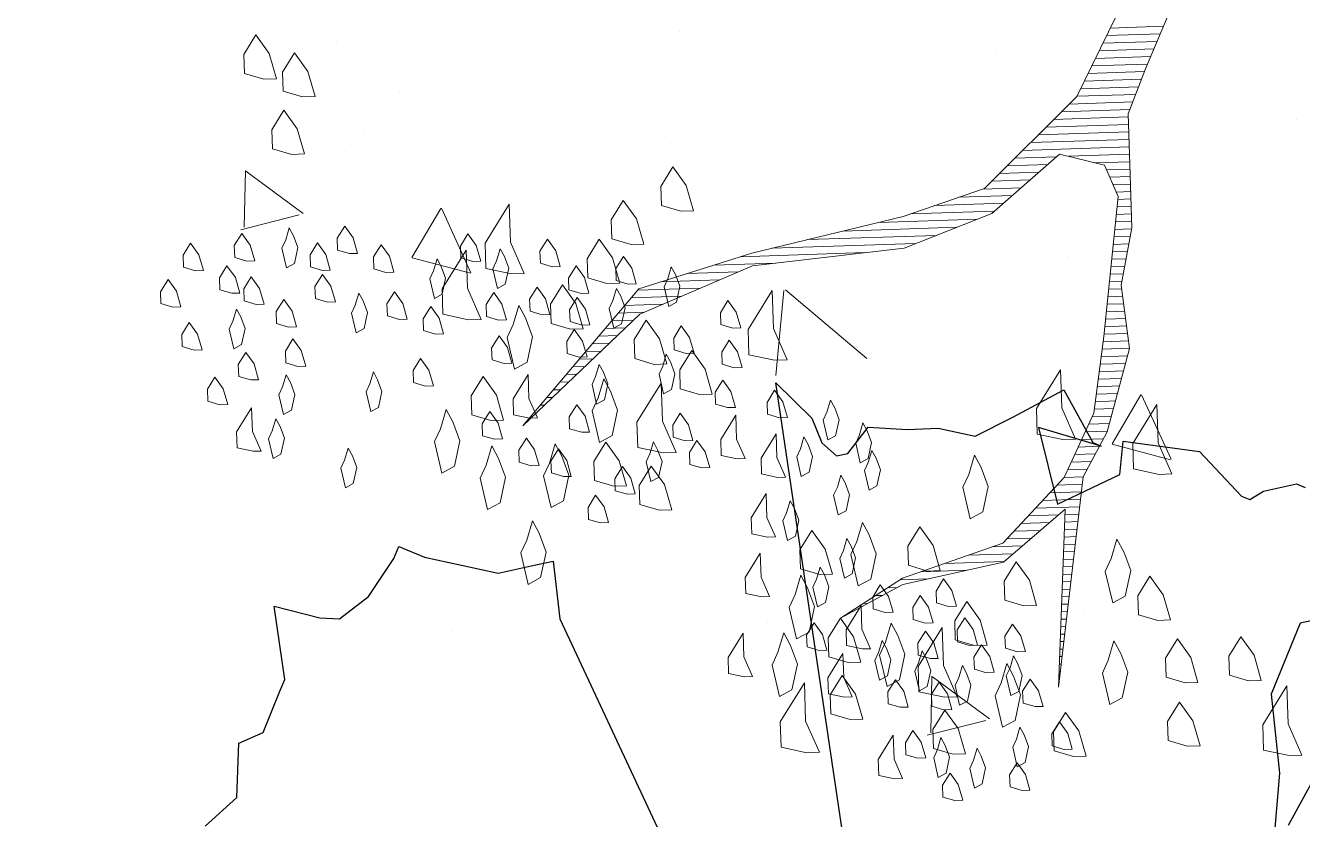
# Model space of a CAD drawing. Header units: millimetres. Extents: x 111 to 1506, y 14 to 566.
# Drawn here: x 238.328 to 239.52, y 185.726 to 186.467 of the extents above; entities that cross this region are included whole.
import ezdxf

# ---------------------------------------------------------------- set-up
doc = ezdxf.new("R2010")
doc.units = ezdxf.units.MM
doc.layers.add('ARBOLES', color=78, linetype='Continuous', lineweight=5)
doc.layers.add('G', color=254, linetype='Continuous', lineweight=5)
doc.layers.add('fer', color=8, linetype='Continuous')

# ---------------------------------------------------------------- blocks, each defined once
blk = doc.blocks.new('*X16')
at = {"color": 0}
for p, q in [((17.5821, 16.15), (17.6535, 16.15)), ((17.5714, 16.13), (17.6443, 16.13)), ((17.5768, 16.14), (17.6489, 16.14)), ((17.5608, 16.11), (17.635, 16.11)), ((17.5661, 16.12), (17.6396, 16.12)), ((17.5554, 16.1), (17.6304, 16.1)), ((17.5448, 16.08), (17.6216, 16.08)), ((17.5501, 16.09), (17.6259, 16.09)), ((17.5341, 16.06), (17.6131, 16.06)), ((17.5394, 16.07), (17.6174, 16.07)), ((17.5234, 16.05), (17.6088, 16.05)), ((17.502, 16.03), (17.6021, 16.03)), ((17.5127, 16.04), (17.6045, 16.04)), ((17.4806, 16.01), (17.6021, 16.01)), ((17.4913, 16.02), (17.6021, 16.02)), ((17.4591, 15.99), (17.6021, 15.99)), ((17.4698, 16), (17.6021, 16)), ((17.4484, 15.98), (17.5044, 15.98)), ((17.5206, 15.98), (17.6021, 15.98)), ((17.427, 15.96), (17.4799, 15.96)), ((17.4377, 15.97), (17.4922, 15.97)), ((17.5556, 15.97), (17.6021, 15.97)), ((17.5707, 15.96), (17.6021, 15.96)), ((17.4036, 15.94), (17.4555, 15.94)), ((17.4163, 15.95), (17.4677, 15.95)), ((17.5747, 15.95), (17.6021, 15.95)), ((17.5787, 15.94), (17.6021, 15.94)), ((17.3711, 15.93), (17.4433, 15.93)), ((17.5827, 15.93), (17.6021, 15.93)), ((17.3061, 15.91), (17.4188, 15.91)), ((17.3386, 15.92), (17.431, 15.92)), ((17.5832, 15.91), (17.6021, 15.91)), ((17.5846, 15.92), (17.6021, 15.92)), ((17.2149, 15.89), (17.3677, 15.89)), ((17.2629, 15.9), (17.3957, 15.9)), ((17.5805, 15.89), (17.6021, 15.89)), ((17.5819, 15.9), (17.6021, 15.9)), ((17.1189, 15.87), (17.3117, 15.87)), ((17.1669, 15.88), (17.3397, 15.88)), ((17.5778, 15.87), (17.5996, 15.87)), ((17.5791, 15.88), (17.6018, 15.88)), ((17.0761, 15.86), (17.2435, 15.86)), ((17.5764, 15.86), (17.5974, 15.86)), ((17.0041, 15.84), (17.0729, 15.84)), ((17.0401, 15.85), (17.1235, 15.85)), ((17.5737, 15.84), (17.5929, 15.84)), ((17.575, 15.85), (17.5951, 15.85)), ((16.9371, 15.82), (17.0215, 15.82)), ((16.9681, 15.83), (17.0472, 15.83)), ((17.5709, 15.82), (17.5885, 15.82)), ((17.5723, 15.83), (17.5907, 15.83)), ((16.9281, 15.81), (16.9958, 15.81)), ((17.5696, 15.81), (17.5863, 15.81)), ((16.91, 15.79), (16.9444, 15.79)), ((16.919, 15.8), (16.9701, 15.8)), ((17.5669, 15.79), (17.5866, 15.79)), ((17.5682, 15.8), (17.5856, 15.8)), ((16.8919, 15.77), (16.9189, 15.77)), ((16.9009, 15.78), (16.9301, 15.78)), ((17.5641, 15.77), (17.5886, 15.77)), ((17.5655, 15.78), (17.5876, 15.78)), ((16.8738, 15.75), (16.8965, 15.75)), ((16.8829, 15.76), (16.9077, 15.76)), ((17.5614, 15.75), (17.5906, 15.75)), ((17.5628, 15.76), (17.5896, 15.76)), ((16.8648, 15.74), (16.8853, 15.74)), ((17.56, 15.74), (17.5916, 15.74)), ((16.8467, 15.72), (16.863, 15.72)), ((16.8557, 15.73), (16.8742, 15.73)), ((17.5568, 15.72), (17.5936, 15.72)), ((17.5585, 15.73), (17.5926, 15.73)), ((16.8286, 15.7), (16.8406, 15.7)), ((16.8376, 15.71), (16.8518, 15.71)), ((17.5535, 15.7), (17.5875, 15.7)), ((17.5551, 15.71), (17.5906, 15.71)), ((16.8195, 15.69), (16.8295, 15.69)), ((17.5518, 15.69), (17.5844, 15.69)), ((16.8014, 15.67), (16.8071, 15.67)), ((16.8105, 15.68), (16.8183, 15.68)), ((17.5485, 15.67), (17.5783, 15.67)), ((17.5501, 15.68), (17.5814, 15.68)), ((16.7833, 15.65), (16.7848, 15.65)), ((16.7924, 15.66), (16.7959, 15.66)), ((17.5451, 15.65), (17.5721, 15.65)), ((17.5468, 15.66), (17.5752, 15.66)), ((17.5402, 15.63), (17.566, 15.63)), ((17.5435, 15.64), (17.5691, 15.64)), ((17.5352, 15.62), (17.5629, 15.62)), ((17.5252, 15.6), (17.5543, 15.6)), ((17.5302, 15.61), (17.5598, 15.61)), ((17.5152, 15.58), (17.5429, 15.58)), ((17.5202, 15.59), (17.5486, 15.59)), ((17.5102, 15.57), (17.5372, 15.57)), ((17.5002, 15.55), (17.5257, 15.55)), ((17.5052, 15.56), (17.5315, 15.56)), ((17.4803, 15.53), (17.5226, 15.53)), ((17.4903, 15.54), (17.5241, 15.54)), ((17.4603, 15.51), (17.5196, 15.51)), ((17.4703, 15.52), (17.5211, 15.52)), ((17.4503, 15.5), (17.4911, 15.5)), ((17.4996, 15.5), (17.5181, 15.5)), ((17.4303, 15.48), (17.4661, 15.48)), ((17.4403, 15.49), (17.4786, 15.49)), ((17.4981, 15.48), (17.515, 15.48)), ((17.4988, 15.49), (17.5165, 15.49)), ((17.4, 15.46), (17.4411, 15.46)), ((17.4203, 15.47), (17.4536, 15.47)), ((17.4967, 15.46), (17.512, 15.46)), ((17.4974, 15.47), (17.5135, 15.47)), ((17.368, 15.45), (17.4286, 15.45)), ((17.496, 15.45), (17.5105, 15.45)), ((17.304, 15.43), (17.3661, 15.43)), ((17.336, 15.44), (17.4161, 15.44)), ((17.4946, 15.43), (17.5074, 15.43)), ((17.4953, 15.44), (17.509, 15.44)), ((17.2587, 15.41), (17.2717, 15.41)), ((17.2754, 15.42), (17.3128, 15.42)), ((17.4931, 15.41), (17.5044, 15.41)), ((17.4938, 15.42), (17.5059, 15.42)), ((17.2254, 15.39), (17.2317, 15.39)), ((17.242, 15.4), (17.2517, 15.4)), ((17.4917, 15.39), (17.5014, 15.39)), ((17.4924, 15.4), (17.5029, 15.4)), ((17.2087, 15.38), (17.2117, 15.38)), ((17.491, 15.38), (17.4999, 15.38)), ((17.4896, 15.36), (17.4968, 15.36)), ((17.4903, 15.37), (17.4984, 15.37)), ((17.4881, 15.34), (17.4938, 15.34)), ((17.4888, 15.35), (17.4953, 15.35)), ((17.4874, 15.33), (17.4923, 15.33)), ((17.486, 15.31), (17.4893, 15.31)), ((17.4867, 15.32), (17.4908, 15.32)), ((17.4846, 15.29), (17.4862, 15.29)), ((17.4853, 15.3), (17.4877, 15.3)), ((17.4831, 15.27), (17.4832, 15.27)), ((17.4838, 15.28), (17.4847, 15.28))]:
    blk.add_line(p, q, dxfattribs=at)
blk = doc.blocks.new('E1E')
at = {"layer": 'ARBOLES', "ltscale": 0.2}
for p, q in [((96.0598, 59.5667), (96.0598, 59.5667)), ((96.122, 59.5391), (96.122, 59.5391)), ((96.1796, 59.5223), (96.1796, 59.5223)), ((95.6009, 59.4784), (95.6009, 59.4784)), ((95.5845, 59.4467), (95.5298, 59.4067)), ((95.6045, 59.3832), (95.5819, 59.4428)), ((95.6038, 59.3838), (95.5266, 59.4035)), ((95.7975, 59.3971), (95.7975, 59.3971)), ((95.7699, 59.3841), (95.7699, 59.3841)), ((96.2691, 59.314), (96.2691, 59.314)), ((95.473, 59.2552), (95.473, 59.2552)), ((95.4361, 59.2211), (95.4361, 59.2211)), ((95.857, 59.2206), (95.857, 59.2206)), ((96.5118, 59.2106), (96.4571, 59.1706)), ((96.5318, 59.147), (96.5092, 59.2067)), ((96.3217, 59.1674), (96.2544, 59.159)), ((96.3128, 59.1041), (96.322, 59.1672)), ((96.5311, 59.1477), (96.4538, 59.1674)), ((96.3122, 59.1036), (96.2542, 59.1583)), ((95.9214, 59.0448), (95.8936, 59.1364)), ((95.4933, 59.1143), (95.4933, 59.1143)), ((95.92, 59.0432), (95.8063, 59.0804)), ((95.5148, 59.066), (95.4476, 59.0575)), ((95.506, 59.0027), (95.5152, 59.0658)), ((96.4334, 59.0761), (96.4334, 59.0761)), ((95.5054, 59.0022), (95.4473, 59.0568)), ((96.4248, 59.0542), (96.4248, 59.0542)), ((95.9008, 59.0394), (95.9008, 59.0394)), ((95.9924, 59.0443), (95.9924, 59.0443)), ((96.4042, 59.0005), (96.4042, 59.0005)), ((96.4916, 58.9742), (96.4916, 58.9742)), ((95.8256, 58.9566), (95.8256, 58.9566)), ((96.1089, 58.9342), (96.1089, 58.9342)), ((95.6403, 58.8897), (95.6403, 58.8897)), ((96.1395, 58.8197), (96.1395, 58.8197)), ((95.7844, 58.7923), (95.7844, 58.7923)), ((95.801, 58.7086), (95.801, 58.7086)), ((95.4599, 58.6504), (95.4599, 58.6504))]:
    blk.add_line(p, q, dxfattribs=at)
for points in [[(95.5999, 59.5058), (95.618, 59.509), (95.6252, 59.4927), (95.6198, 59.4611), (95.609, 59.4855), (95.5918, 59.5022)], [(95.7024, 59.5158), (95.7313, 59.5209), (95.7429, 59.4949), (95.7343, 59.4442), (95.7169, 59.4833), (95.6894, 59.51)], [(95.5281, 59.503), (95.5421, 59.5044), (95.5475, 59.4922), (95.5448, 59.4764), (95.5313, 59.485), (95.52, 59.4994)], [(95.5259, 59.4533), (95.5263, 59.4633), (95.5132, 59.4818), (95.5069, 59.4741), (95.51, 59.456), (95.5195, 59.4456), (95.5272, 59.4393)], [(95.5679, 59.4574), (95.5683, 59.4674), (95.5552, 59.4859), (95.5489, 59.4782), (95.5521, 59.4601), (95.5615, 59.4497), (95.5692, 59.4434)], [(95.4626, 59.4641), (95.4766, 59.4655), (95.482, 59.4533), (95.4793, 59.4375), (95.4658, 59.4461), (95.4545, 59.4605)], [(95.5846, 59.4746), (95.5986, 59.476), (95.604, 59.4638), (95.6013, 59.448), (95.5877, 59.4565), (95.5764, 59.471)], [(95.6714, 59.463), (95.6938, 59.4652), (95.7025, 59.4457), (95.6981, 59.4204), (95.6764, 59.4341), (95.6584, 59.4572)], [(95.7748, 59.4233), (95.7755, 59.4392), (95.7545, 59.4688), (95.7444, 59.4565), (95.7495, 59.4276), (95.7647, 59.411), (95.7769, 59.4009)], [(95.7992, 59.463), (95.8172, 59.4662), (95.8245, 59.4499), (95.8191, 59.4183), (95.8082, 59.4427), (95.791, 59.4594)], [(95.5499, 59.4557), (95.5723, 59.4579), (95.581, 59.4384), (95.5767, 59.413), (95.555, 59.4268), (95.5369, 59.4499)], [(96.0834, 59.4127), (96.0842, 59.4286), (96.0632, 59.4582), (96.0531, 59.4459), (96.0581, 59.417), (96.0733, 59.4004), (96.0856, 59.3903)], [(95.4902, 59.4131), (95.4906, 59.423), (95.4775, 59.4416), (95.4712, 59.4339), (95.4744, 59.4158), (95.4839, 59.4054), (95.4916, 59.3991)], [(95.6867, 59.4421), (95.7048, 59.4453), (95.712, 59.4291), (95.7066, 59.3974), (95.6957, 59.4218), (95.6786, 59.4385)], [(96.4055, 59.4359), (96.4235, 59.439), (96.4308, 59.4228), (96.4254, 59.3912), (96.4145, 59.4155), (96.3973, 59.4323)], [(95.6244, 59.429), (95.6384, 59.4304), (95.6438, 59.4182), (95.6411, 59.4024), (95.6275, 59.4109), (95.6162, 59.4254)], [(96.3065, 59.4064), (96.307, 59.4164), (96.2939, 59.4349), (96.2876, 59.4272), (96.2907, 59.4091), (96.3002, 59.3988), (96.3079, 59.3924)], [(96.3942, 59.4065), (96.3946, 59.4164), (96.3815, 59.435), (96.3752, 59.4273), (96.3784, 59.4092), (96.3879, 59.3988), (96.3956, 59.3925)], [(95.4235, 59.4072), (95.4459, 59.4093), (95.4545, 59.3898), (95.4502, 59.3645), (95.4285, 59.3782), (95.4104, 59.4014)], [(95.5778, 59.4132), (95.5918, 59.4145), (95.5973, 59.4023), (95.5946, 59.3865), (95.581, 59.3951), (95.5697, 59.4095)], [(95.6671, 59.3676), (95.6678, 59.3835), (95.6468, 59.4131), (95.6367, 59.4008), (95.6418, 59.3719), (95.657, 59.3553), (95.6693, 59.3452)], [(95.67, 59.3811), (95.6705, 59.3911), (95.6574, 59.4096), (95.651, 59.4019), (95.6542, 59.3838), (95.6637, 59.3735), (95.6714, 59.3671)], [(95.6974, 59.4045), (95.7198, 59.4066), (95.7285, 59.3871), (95.7242, 59.3618), (95.7025, 59.3755), (95.6844, 59.3987)], [(95.436, 59.4036), (95.45, 59.4049), (95.4554, 59.3927), (95.4527, 59.3769), (95.4392, 59.3855), (95.4279, 59.4)], [(95.5297, 59.361), (95.5305, 59.3769), (95.5095, 59.4065), (95.4994, 59.3942), (95.5044, 59.3653), (95.5196, 59.3487), (95.5319, 59.3386)], [(95.5761, 59.3734), (95.5765, 59.3833), (95.5634, 59.4019), (95.5571, 59.3942), (95.5602, 59.3761), (95.5697, 59.3657), (95.5774, 59.3594)], [(95.5825, 59.4), (95.6114, 59.4051), (95.623, 59.3791), (95.6143, 59.3285), (95.597, 59.3675), (95.5695, 59.3942)], [(95.6239, 59.3752), (95.6244, 59.3852), (95.6113, 59.4037), (95.605, 59.396), (95.6081, 59.3779), (95.6176, 59.3676), (95.6253, 59.3612)], [(95.7328, 59.4042), (95.7468, 59.4056), (95.7522, 59.3934), (95.7495, 59.3776), (95.736, 59.3862), (95.7247, 59.4006)], [(95.7813, 59.3561), (95.782, 59.372), (95.761, 59.4016), (95.7509, 59.3893), (95.756, 59.3604), (95.7712, 59.3438), (95.7835, 59.3337)], [(96.1572, 59.352), (96.1579, 59.3679), (96.1369, 59.3975), (96.1268, 59.3852), (96.1319, 59.3563), (96.1471, 59.3397), (96.1594, 59.3296)], [(96.4597, 59.4016), (96.4737, 59.4029), (96.4791, 59.3907), (96.4764, 59.3749), (96.4629, 59.3835), (96.4516, 59.398)], [(95.6881, 59.3843), (95.7062, 59.3875), (95.7134, 59.3712), (95.708, 59.3396), (95.6971, 59.364), (95.68, 59.3807)], [(96.2201, 59.3333), (96.2208, 59.3492), (96.1999, 59.3788), (96.1897, 59.3665), (96.1948, 59.3376), (96.21, 59.321), (96.2223, 59.3108)], [(96.4019, 59.3564), (96.4024, 59.3663), (96.3892, 59.3848), (96.3829, 59.3771), (96.3861, 59.3591), (96.3956, 59.3487), (96.4033, 59.3424)], [(95.4844, 59.3715), (95.4984, 59.3729), (95.5038, 59.3607), (95.5011, 59.3449), (95.4875, 59.3535), (95.4762, 59.3679)], [(95.5268, 59.3417), (95.5273, 59.3517), (95.5142, 59.3702), (95.5079, 59.3625), (95.511, 59.3444), (95.5205, 59.3341), (95.5282, 59.3277)], [(95.6136, 59.3657), (95.6276, 59.3671), (95.633, 59.3549), (95.6303, 59.3391), (95.6167, 59.3477), (95.6054, 59.3621)], [(95.815, 59.3727), (95.8331, 59.3758), (95.8404, 59.3596), (95.835, 59.328), (95.8241, 59.3523), (95.8069, 59.369)], [(96.0138, 59.3638), (96.0278, 59.3651), (96.0333, 59.3529), (96.0306, 59.3371), (96.017, 59.3457), (96.0057, 59.3601)], [(96.0922, 59.323), (96.0929, 59.3389), (96.0719, 59.3686), (96.0618, 59.3563), (96.0669, 59.3274), (96.0821, 59.3107), (96.0944, 59.3006)], [(96.438, 59.3627), (96.452, 59.3641), (96.4575, 59.3519), (96.4548, 59.3361), (96.4412, 59.3446), (96.4299, 59.3591)], [(95.3093, 59.3485), (95.3317, 59.3507), (95.3404, 59.3312), (95.3361, 59.3059), (95.3144, 59.3196), (95.2963, 59.3427)], [(95.5494, 59.3567), (95.5634, 59.358), (95.5689, 59.3458), (95.5662, 59.33), (95.5526, 59.3386), (95.5413, 59.353)], [(95.7654, 59.3311), (95.7658, 59.341), (95.7527, 59.3595), (95.7464, 59.3518), (95.7496, 59.3338), (95.7591, 59.3234), (95.7667, 59.3171)], [(96.5094, 59.3555), (96.5234, 59.3569), (96.5289, 59.3447), (96.5262, 59.3289), (96.5126, 59.3375), (96.5013, 59.3519)], [(95.4279, 59.2922), (95.4286, 59.3081), (95.4076, 59.3377), (95.3975, 59.3255), (95.4026, 59.2965), (95.4178, 59.2799), (95.4301, 59.2698)], [(95.5731, 59.3335), (95.5955, 59.3357), (95.6042, 59.3162), (95.5999, 59.2909), (95.5782, 59.3046), (95.5601, 59.3277)], [(95.5783, 59.3355), (95.5923, 59.3368), (95.5978, 59.3246), (95.5951, 59.3088), (95.5815, 59.3174), (95.5702, 59.3318)], [(95.68, 59.3369), (95.694, 59.3382), (95.6994, 59.3261), (95.6967, 59.3102), (95.6832, 59.3188), (95.6719, 59.3333)], [(96.3125, 59.3165), (96.3129, 59.3265), (96.2998, 59.345), (96.2935, 59.3373), (96.2967, 59.3192), (96.3062, 59.3089), (96.3138, 59.3025)], [(96.4815, 59.309), (96.4819, 59.3189), (96.4688, 59.3374), (96.4625, 59.3297), (96.4656, 59.3117), (96.4751, 59.3013), (96.4828, 59.295)], [(95.5259, 59.3219), (95.54, 59.3232), (95.5454, 59.311), (95.5427, 59.2952), (95.5291, 59.3038), (95.5178, 59.3182)], [(95.6339, 59.331), (95.6479, 59.3323), (95.6534, 59.3201), (95.6507, 59.3043), (95.6371, 59.3129), (95.6258, 59.3274)], [(95.7394, 59.2751), (95.7402, 59.291), (95.7192, 59.3206), (95.7091, 59.3083), (95.7141, 59.2794), (95.7293, 59.2628), (95.7416, 59.2527)], [(95.764, 59.325), (95.7864, 59.3272), (95.7951, 59.3077), (95.7908, 59.2824), (95.7691, 59.2961), (95.751, 59.3192)], [(95.9584, 59.3258), (95.9809, 59.328), (95.9895, 59.3085), (95.9852, 59.2832), (95.9635, 59.2969), (95.9454, 59.3201)], [(95.998, 59.3226), (96.0121, 59.324), (96.0175, 59.3118), (96.0148, 59.296), (96.0012, 59.3046), (95.9899, 59.319)], [(96.0156, 59.3201), (96.038, 59.3223), (96.0467, 59.3028), (96.0423, 59.2775), (96.0206, 59.2912), (96.0025, 59.3143)], [(96.0721, 59.3313), (96.0861, 59.3326), (96.0916, 59.3205), (96.0889, 59.3046), (96.0753, 59.3132), (96.064, 59.3277)], [(96.1101, 59.3336), (96.1241, 59.3349), (96.1295, 59.3227), (96.1268, 59.3069), (96.1133, 59.3155), (96.1019, 59.3299)], [(96.1593, 59.3214), (96.1733, 59.3228), (96.1788, 59.3106), (96.1761, 59.2948), (96.1625, 59.3033), (96.1512, 59.3178)], [(96.3947, 59.3288), (96.4087, 59.3302), (96.4141, 59.318), (96.4114, 59.3022), (96.3979, 59.3107), (96.3866, 59.3252)], [(96.5497, 59.3199), (96.5637, 59.3212), (96.5691, 59.309), (96.5664, 59.2932), (96.5528, 59.3018), (96.5415, 59.3162)], [(95.1994, 59.3152), (95.2283, 59.3203), (95.2399, 59.2943), (95.2313, 59.2436), (95.2139, 59.2827), (95.1864, 59.3094)], [(95.7496, 59.2899), (95.75, 59.2999), (95.7369, 59.3184), (95.7306, 59.3107), (95.7338, 59.2926), (95.7433, 59.2823), (95.751, 59.2759)], [(95.8341, 59.3081), (95.8521, 59.3112), (95.8594, 59.295), (95.854, 59.2634), (95.8431, 59.2878), (95.8259, 59.3045)], [(95.6168, 59.3039), (95.6308, 59.3052), (95.6362, 59.293), (95.6335, 59.2772), (95.6199, 59.2858), (95.6086, 59.3002)], [(95.8246, 59.2746), (95.825, 59.2846), (95.8119, 59.3031), (95.8056, 59.2954), (95.8088, 59.2773), (95.8183, 59.267), (95.826, 59.2606)], [(95.9918, 59.2711), (95.9922, 59.2811), (95.9791, 59.2996), (95.9728, 59.2919), (95.9759, 59.2738), (95.9854, 59.2635), (95.9931, 59.2571)], [(96.171, 59.3036), (96.1934, 59.3058), (96.2021, 59.2863), (96.1978, 59.261), (96.1761, 59.2747), (96.158, 59.2978)], [(96.2538, 59.2953), (96.2678, 59.2966), (96.2732, 59.2844), (96.2705, 59.2686), (96.2569, 59.2772), (96.2456, 59.2916)], [(96.4209, 59.2918), (96.4349, 59.2931), (96.4404, 59.2809), (96.4377, 59.2651), (96.4241, 59.2737), (96.4128, 59.2881)], [(95.3382, 59.2835), (95.3606, 59.2857), (95.3693, 59.2662), (95.365, 59.2409), (95.3433, 59.2546), (95.3252, 59.2777)], [(95.6534, 59.2758), (95.6758, 59.2779), (95.6845, 59.2584), (95.6802, 59.2331), (95.6585, 59.2468), (95.6404, 59.27)], [(96.0691, 59.2348), (96.0698, 59.2507), (96.0488, 59.2804), (96.0387, 59.2681), (96.0438, 59.2392), (96.059, 59.2225), (96.0713, 59.2124)], [(96.0717, 59.2775), (96.0857, 59.2789), (96.0912, 59.2667), (96.0885, 59.2509), (96.0749, 59.2594), (96.0636, 59.2739)], [(96.1318, 59.2848), (96.1499, 59.288), (96.1571, 59.2717), (96.1517, 59.2401), (96.1408, 59.2645), (96.1237, 59.2812)], [(96.4643, 59.2819), (96.4783, 59.2832), (96.4837, 59.271), (96.481, 59.2552), (96.4675, 59.2638), (96.4562, 59.2782)], [(96.4941, 59.2805), (96.5081, 59.2819), (96.5136, 59.2697), (96.5109, 59.2539), (96.4973, 59.2625), (96.486, 59.2769)], [(95.5385, 59.2713), (95.5609, 59.2735), (95.5696, 59.254), (95.5653, 59.2287), (95.5436, 59.2424), (95.5255, 59.2655)], [(95.9317, 59.2639), (95.9457, 59.2652), (95.9511, 59.253), (95.9484, 59.2372), (95.9349, 59.2458), (95.9236, 59.2602)], [(95.978, 59.2644), (96.0069, 59.2695), (96.0185, 59.2435), (96.0099, 59.1929), (95.9925, 59.2319), (95.965, 59.2586)], [(96.3609, 59.2407), (96.3613, 59.2506), (96.3482, 59.2691), (96.3419, 59.2614), (96.3451, 59.2434), (96.3546, 59.233), (96.3622, 59.2267)], [(96.5416, 59.2724), (96.5556, 59.2738), (96.561, 59.2616), (96.5583, 59.2458), (96.5447, 59.2544), (96.5334, 59.2688)], [(95.2732, 59.2545), (95.2956, 59.2567), (95.3043, 59.2372), (95.3, 59.2119), (95.2783, 59.2256), (95.2602, 59.2487)], [(95.7826, 59.2267), (95.7831, 59.2367), (95.77, 59.2552), (95.7636, 59.2475), (95.7668, 59.2294), (95.7763, 59.219), (95.784, 59.2127)], [(96.3911, 59.2493), (96.4051, 59.2506), (96.4106, 59.2385), (96.4079, 59.2226), (96.3943, 59.2312), (96.383, 59.2457)], [(95.849, 59.2417), (95.8671, 59.2448), (95.8743, 59.2286), (95.8689, 59.197), (95.8581, 59.2213), (95.8409, 59.2381)], [(95.8987, 59.2394), (95.9168, 59.2426), (95.924, 59.2264), (95.9186, 59.1947), (95.9078, 59.2191), (95.8906, 59.2358)], [(95.9606, 59.2427), (95.9746, 59.244), (95.98, 59.2318), (95.9773, 59.216), (95.9638, 59.2246), (95.9525, 59.239)], [(96.0808, 59.2134), (96.0812, 59.2233), (96.0681, 59.2418), (96.0618, 59.2341), (96.065, 59.2161), (96.0745, 59.2057), (96.0822, 59.1994)], [(96.1884, 59.1944), (96.1891, 59.2103), (96.1681, 59.24), (96.158, 59.2277), (96.1631, 59.1988), (96.1783, 59.1821), (96.1906, 59.172)], [(96.1815, 59.2387), (96.1955, 59.2401), (96.201, 59.2279), (96.1983, 59.2121), (96.1847, 59.2207), (96.1734, 59.2351)], [(96.2651, 59.237), (96.2791, 59.2384), (96.2845, 59.2262), (96.2818, 59.2104), (96.2683, 59.2189), (96.257, 59.2334)], [(96.3089, 59.237), (96.3229, 59.2384), (96.3284, 59.2262), (96.3257, 59.2104), (96.3121, 59.219), (96.3008, 59.2334)], [(96.4923, 59.2408), (96.5063, 59.2421), (96.5118, 59.2299), (96.5091, 59.2141), (96.4955, 59.2227), (96.4842, 59.2371)], [(95.3932, 59.23), (95.4156, 59.2322), (95.4243, 59.2127), (95.42, 59.1874), (95.3983, 59.2011), (95.3802, 59.2242)], [(95.4677, 59.1853), (95.4684, 59.2012), (95.4474, 59.2308), (95.4373, 59.2185), (95.4424, 59.1896), (95.4576, 59.173), (95.4699, 59.1629)], [(95.8373, 59.2024), (95.8377, 59.2123), (95.8246, 59.2308), (95.8183, 59.2231), (95.8215, 59.2051), (95.831, 59.1947), (95.8387, 59.1884)], [(96.4607, 59.2023), (96.4612, 59.2123), (96.4481, 59.2308), (96.4418, 59.2231), (96.4449, 59.205), (96.4544, 59.1947), (96.4621, 59.1883)], [(95.761, 59.1879), (95.7614, 59.1978), (95.7483, 59.2163), (95.742, 59.2086), (95.7452, 59.1906), (95.7546, 59.1802), (95.7623, 59.1738)], [(96.2368, 59.2082), (96.2658, 59.2133), (96.2773, 59.1873), (96.2687, 59.1367), (96.2513, 59.1757), (96.2238, 59.2024)], [(96.4097, 59.2186), (96.4237, 59.2199), (96.4291, 59.2077), (96.4264, 59.1919), (96.4129, 59.2005), (96.4016, 59.215)], [(95.6513, 59.1579), (95.652, 59.1738), (95.6311, 59.2034), (95.621, 59.1911), (95.626, 59.1622), (95.6412, 59.1456), (95.6535, 59.1355)], [(96.0153, 59.1745), (96.0158, 59.1844), (96.0027, 59.2029), (95.9963, 59.1952), (95.9995, 59.1772), (96.009, 59.1668), (96.0167, 59.1605)], [(96.1061, 59.2003), (96.1201, 59.2017), (96.1255, 59.1895), (96.1228, 59.1736), (96.1093, 59.1822), (96.098, 59.1967)], [(96.2055, 59.1958), (96.2195, 59.1972), (96.2249, 59.185), (96.2222, 59.1692), (96.2087, 59.1778), (96.1974, 59.1922)], [(96.2941, 59.172), (96.2945, 59.1819), (96.2814, 59.2004), (96.2751, 59.1927), (96.2783, 59.1747), (96.2877, 59.1643), (96.2954, 59.158)], [(96.3428, 59.1937), (96.3568, 59.195), (96.3623, 59.1828), (96.3596, 59.167), (96.346, 59.1756), (96.3347, 59.1901)], [(95.7818, 59.163), (95.7822, 59.173), (95.7691, 59.1915), (95.7628, 59.1838), (95.766, 59.1657), (95.7754, 59.1553), (95.7831, 59.149)], [(95.8251, 59.1531), (95.8256, 59.163), (95.8125, 59.1816), (95.8062, 59.1739), (95.8093, 59.1558), (95.8188, 59.1454), (95.8265, 59.1391)], [(95.8721, 59.1789), (95.8861, 59.1803), (95.8915, 59.1681), (95.8888, 59.1522), (95.8753, 59.1608), (95.864, 59.1753)], [(95.9304, 59.1902), (95.9444, 59.1916), (95.9498, 59.1794), (95.9471, 59.1636), (95.9336, 59.1722), (95.9222, 59.1866)], [(95.965, 59.1885), (95.9875, 59.1907), (95.9961, 59.1712), (95.9918, 59.1459), (95.9701, 59.1596), (95.952, 59.1827)], [(96.0251, 59.1763), (96.0475, 59.1784), (96.0562, 59.1589), (96.0518, 59.1336), (96.0301, 59.1473), (96.012, 59.1705)], [(96.3885, 59.1896), (96.4025, 59.191), (96.4079, 59.1788), (96.4052, 59.163), (96.3916, 59.1716), (96.3803, 59.186)], [(96.1165, 59.166), (96.1305, 59.1673), (96.136, 59.1551), (96.1333, 59.1393), (96.1197, 59.1479), (96.1084, 59.1623)], [(96.127, 59.1749), (96.1494, 59.1771), (96.1581, 59.1575), (96.1538, 59.1322), (96.1321, 59.146), (96.114, 59.1691)], [(96.1626, 59.1719), (96.1766, 59.1732), (96.182, 59.161), (96.1793, 59.1452), (96.1658, 59.1538), (96.1545, 59.1682)], [(96.2326, 59.1349), (96.2331, 59.1448), (96.22, 59.1633), (96.2137, 59.1556), (96.2168, 59.1376), (96.2263, 59.1272), (96.234, 59.1209)], [(95.9964, 59.1514), (96.0104, 59.1528), (96.0158, 59.1406), (96.0131, 59.1248), (95.9995, 59.1334), (95.9882, 59.1478)], [(96.0949, 59.1271), (96.0953, 59.137), (96.0822, 59.1555), (96.0759, 59.1479), (96.0791, 59.1298), (96.0885, 59.1194), (96.0962, 59.1131)], [(95.9403, 59.146), (95.9544, 59.1473), (95.9598, 59.1351), (95.9571, 59.1193), (95.9435, 59.1279), (95.9322, 59.1423)], [(96.131, 59.1334), (96.145, 59.1348), (96.1504, 59.1226), (96.1477, 59.1068), (96.1342, 59.1154), (96.1229, 59.1298)], [(96.2116, 59.1424), (96.2405, 59.1475), (96.2521, 59.1215), (96.2434, 59.0709), (96.2261, 59.1099), (96.1986, 59.1366)], [(96.257, 59.1457), (96.271, 59.1471), (96.2765, 59.1349), (96.2738, 59.1191), (96.2602, 59.1277), (96.2489, 59.1421)], [(95.9015, 59.1212), (95.9304, 59.1263), (95.942, 59.1003), (95.9333, 59.0497), (95.916, 59.0887), (95.8885, 59.1154)], [(95.9584, 59.1053), (95.9725, 59.1067), (95.9779, 59.0945), (95.9752, 59.0787), (95.9616, 59.0872), (95.9503, 59.1017)], [(96.047, 59.0814), (96.0475, 59.0914), (96.0343, 59.1099), (96.028, 59.1022), (96.0312, 59.0841), (96.0407, 59.0737), (96.0484, 59.0674)], [(96.1082, 59.112), (96.1306, 59.1142), (96.1393, 59.0946), (96.135, 59.0693), (96.1133, 59.0831), (96.0952, 59.1062)], [(96.1721, 59.1177), (96.1861, 59.119), (96.1916, 59.1068), (96.1889, 59.091), (96.1753, 59.0996), (96.164, 59.114)], [(96.4906, 59.1108), (96.5131, 59.113), (96.5217, 59.0935), (96.5174, 59.0682), (96.4957, 59.0819), (96.4776, 59.105)], [(96.0858, 59.1036), (96.0999, 59.105), (96.1053, 59.0928), (96.1026, 59.077), (96.089, 59.0855), (96.0777, 59.1)], [(95.4533, 59.0775), (95.4822, 59.0826), (95.4938, 59.0566), (95.4852, 59.006), (95.4678, 59.045), (95.4403, 59.0717)], [(95.5683, 59.082), (95.5972, 59.087), (95.6088, 59.061), (95.6001, 59.0104), (95.5827, 59.0494), (95.5553, 59.0762)], [(96.0996, 59.0614), (96.122, 59.0635), (96.1307, 59.044), (96.1264, 59.0187), (96.1047, 59.0324), (96.0866, 59.0556)], [(96.5037, 59.0465), (96.5261, 59.0486), (96.5348, 59.0291), (96.5305, 59.0038), (96.5088, 59.0176), (96.4907, 59.0407)], [(96.5514, 59.0443), (96.5738, 59.0465), (96.5825, 59.027), (96.5782, 59.0017), (96.5565, 59.0154), (96.5384, 59.0385)], [(96.062, 59.0057), (96.0845, 59.0079), (96.0931, 58.9883), (96.0888, 58.963), (96.0671, 58.9768), (96.049, 58.9999)]]:
    blk.add_lwpolyline(points, close=True, dxfattribs=at)
blk.add_lwpolyline([(95.69, 58.5984), (95.6986, 58.7192), (95.7556, 58.8537), (95.8286, 58.9173), (95.9702, 59.0193), (96.0728, 59.104), (96.1356, 59.2956), (96.0612, 59.13), (95.9644, 59.0324), (95.8141, 58.9498), (95.7376, 58.8768), (95.6921, 58.7864), (95.6408, 58.7791), (95.6133, 58.8058), (95.5691, 58.9576), (95.5473, 59.0415), (95.5509, 59.121), (95.587, 59.215), (95.6765, 59.2938), (95.7242, 59.3618), (95.6736, 59.3003), (95.5783, 59.2345), (95.5364, 59.1535), (95.4683, 59.3414), (95.5314, 59.1123), (95.5256, 59.0552), (95.5373, 58.959), (95.5727, 58.8969), (95.5858, 58.8326), (95.6147, 58.7675), (95.6379, 58.7155), (95.6387, 58.6613), (95.6373, 58.5593)], dxfattribs=at)
at = {"layer": 'ARBOLES', "ltscale": 0.2, "xscale": 0.8372139817761642, "yscale": 0.8372139817761642, "zscale": 0.8372139817761642, "rotation": 204.0028523145856}
blk.add_blockref('*X16', (103.6395, 76.9735), dxfattribs=at)
blk = doc.blocks.new('tr')
at = {"layer": 'fer', "color": 97}
for p, q in [((1378.1459, 205.9462), (1377.8483, 205.9808)), ((1378.1459, 205.9462), (1377.8483, 205.9808)), ((1378.1042, 205.9202), (1378.1875, 205.9462)), ((1378.1042, 205.9202), (1378.1875, 205.9462)), ((1378.0388, 205.8855), (1378.1042, 205.9202)), ((1378.0388, 205.8855), (1378.1042, 205.9202)), ((1377.9614, 205.8942), (1377.9674, 205.8855)), ((1377.9614, 205.8942), (1377.9674, 205.8855)), ((1377.9674, 205.8855), (1377.9912, 205.8855)), ((1377.9674, 205.8855), (1377.9912, 205.8855)), ((1377.9912, 205.8855), (1378.0388, 205.8855)), ((1377.9912, 205.8855), (1378.0388, 205.8855)), ((1377.8483, 205.8335), (1377.8483, 205.8422)), ((1377.8483, 205.8335), (1377.8483, 205.8422)), ((1377.8662, 205.8075), (1377.8483, 205.8335)), ((1377.8662, 205.8075), (1377.8483, 205.8335)), ((1377.8781, 205.7988), (1377.8662, 205.8075)), ((1377.8781, 205.7988), (1377.8662, 205.8075)), ((1377.8543, 205.7382), (1377.8781, 205.7902)), ((1377.8543, 205.7382), (1377.8781, 205.7902)), ((1377.8781, 205.7902), (1377.8781, 205.7988)), ((1377.8781, 205.7902), (1377.8781, 205.7988)), ((1378.6934, 205.7902), (1377.9435, 205.3482)), ((1378.6934, 205.7902), (1377.9435, 205.3482)), ((1377.8721, 205.6688), (1377.8543, 205.7382)), ((1377.8721, 205.6688), (1377.8543, 205.7382)), ((1377.9019, 205.6775), (1377.8721, 205.6688)), ((1377.9019, 205.6775), (1377.8721, 205.6688)), ((1377.9495, 205.6342), (1377.9019, 205.6775)), ((1377.9495, 205.6342), (1377.9019, 205.6775)), ((1377.884, 205.6515), (1377.89, 205.5909)), ((1377.884, 205.6515), (1377.884, 205.6515)), ((1377.884, 205.6429), (1377.884, 205.6515)), ((1377.884, 205.6515), (1377.89, 205.5909)), ((1377.884, 205.6515), (1377.884, 205.6515)), ((1377.884, 205.6429), (1377.884, 205.6515)), ((1377.8483, 205.5995), (1377.884, 205.6429)), ((1377.8483, 205.5995), (1377.884, 205.6429)), ((1377.89, 205.5909), (1377.9495, 205.6342)), ((1377.89, 205.5909), (1377.9495, 205.6342)), ((1377.89, 205.5649), (1377.8483, 205.5995)), ((1377.89, 205.5649), (1377.8483, 205.5995)), ((1377.9197, 205.5389), (1377.89, 205.5649)), ((1377.9197, 205.5389), (1377.89, 205.5649)), ((1377.9257, 205.5042), (1377.9197, 205.5389)), ((1377.9257, 205.5042), (1377.9197, 205.5389)), ((1377.9376, 205.4782), (1377.9257, 205.5042)), ((1377.9376, 205.4782), (1377.9257, 205.5042)), ((1377.9495, 205.4435), (1377.9376, 205.4782)), ((1377.9495, 205.4435), (1377.9376, 205.4782)), ((1377.9793, 205.4349), (1377.9495, 205.4435)), ((1377.9793, 205.4349), (1377.9495, 205.4435)), ((1377.9852, 205.4262), (1377.9793, 205.4349)), ((1377.9852, 205.4262), (1377.9793, 205.4349)), ((1377.9793, 205.4089), (1377.9852, 205.4262)), ((1377.9793, 205.4089), (1377.9852, 205.4262)), ((1377.9614, 205.3915), (1377.9793, 205.4089)), ((1377.9614, 205.3915), (1377.9793, 205.4089)), ((1378.2232, 205.2442), (1378.3839, 205.4175)), ((1378.2232, 205.2442), (1378.3839, 205.4175)), ((1377.9435, 205.3482), (1377.9614, 205.3915)), ((1377.9435, 205.3482), (1377.9614, 205.3915)), ((1377.9435, 205.3482), (1377.9435, 205.3482)), ((1377.9435, 205.3482), (1377.9435, 205.3482)), ((1378.1756, 205.2182), (1378.2232, 205.2442)), ((1378.1756, 205.2182), (1378.2232, 205.2442)), ((1378.1756, 205.2182), (1378.1756, 205.2182)), ((1378.1756, 205.2182), (1378.1756, 205.2182)), ((1378.1875, 205.2009), (1378.1756, 205.2182)), ((1378.1756, 205.2182), (1378.1756, 205.2182)), ((1378.1756, 205.2182), (1378.1756, 205.2182)), ((1378.1875, 205.2009), (1378.1756, 205.2182)), ((1378.2054, 205.1749), (1378.1875, 205.2009)), ((1378.2054, 205.1749), (1378.1875, 205.2009)), ((1378.2113, 205.1402), (1378.2054, 205.1749)), ((1378.2113, 205.1402), (1378.2054, 205.1749)), ((1378.2113, 205.1402), (1378.2113, 205.1402)), ((1378.2173, 205.1056), (1378.2113, 205.1402)), ((1378.2113, 205.1402), (1378.2113, 205.1402)), ((1378.2173, 205.1056), (1378.2113, 205.1402)), ((1378.2173, 205.0796), (1378.2173, 205.1056)), ((1378.2173, 205.0796), (1378.2173, 205.1056)), ((1378.2292, 205.0796), (1378.2173, 205.0796)), ((1378.2292, 205.0796), (1378.2173, 205.0796)), ((1378.2709, 205.0709), (1378.2292, 205.0796)), ((1378.2709, 205.0709), (1378.2292, 205.0796)), ((1378.3006, 205.0536), (1378.2709, 205.0709)), ((1378.3006, 205.0536), (1378.2709, 205.0709)), ((1378.3066, 205.0363), (1378.3006, 205.0536)), ((1378.3066, 205.0363), (1378.3006, 205.0536)), ((1378.3125, 204.9929), (1378.3066, 205.0363)), ((1378.3125, 204.9929), (1378.3066, 205.0363)), ((1378.372, 205.0276), (1378.3125, 204.9929)), ((1378.372, 205.0276), (1378.3125, 204.9929)), ((1378.3839, 205.0276), (1378.372, 205.0276)), ((1378.3839, 205.0276), (1378.372, 205.0276)), ((1378.4256, 205.0276), (1378.3839, 205.0276)), ((1378.4256, 205.0276), (1378.3839, 205.0276)), ((1378.4434, 205.0103), (1378.4256, 205.0276)), ((1378.4434, 205.0103), (1378.4256, 205.0276)), ((1378.491, 205.0276), (1378.4434, 205.0103)), ((1378.491, 205.0276), (1378.4434, 205.0103)), ((1378.5268, 205.0103), (1378.491, 205.0276)), ((1378.5268, 205.0103), (1378.491, 205.0276))]:
    blk.add_line(p, q, dxfattribs=at)

msp = doc.modelspace()

# ---------------------------------------------------------------- hatches: boundary and pattern name
at = {"layer": 'G', "lineweight": 100, "ltscale": 1000}
h = msp.add_hatch(dxfattribs=at)
h.set_pattern_fill('AR-HBONE', color=256, scale=0.046, angle=-22.08523, style=0)
h.set_pattern_definition([(22.914772, (777.23143, 1670.63463), (0.097837146, 0.241122153), [0.552, -0.184]), (112.914772, (777.40091, 1670.70627), (0.097837146, 0.241122153), [0.552, -0.184])])
edge = h.paths.add_edge_path()
edge.add_line((221.74739, 201.07699), (222.24177, 203.56684))
edge.add_line((222.24177, 203.56684), (283.25265, 176.18215))
edge.add_line((283.25265, 176.18215), (282.61554, 174.27589))
edge.add_line((282.61554, 174.27589), (222.04443, 201.46319))

# ---------------------------------------------------------------- block references
at = {"lineweight": 100, "rotation": 247.9147716791316}
msp.add_blockref('tr', (566.83413, 1540.17877), dxfattribs=at)
at = {"layer": 'ARBOLES', "color": 0, "xscale": 0.8310831642732954, "yscale": 0.8310831642732954, "zscale": 0.8310831642732954, "rotation": 157.9147716791316}
msp.add_blockref('E1E', (331.35503, 201.71683), dxfattribs=at)

doc.saveas('drawing.dxf')
